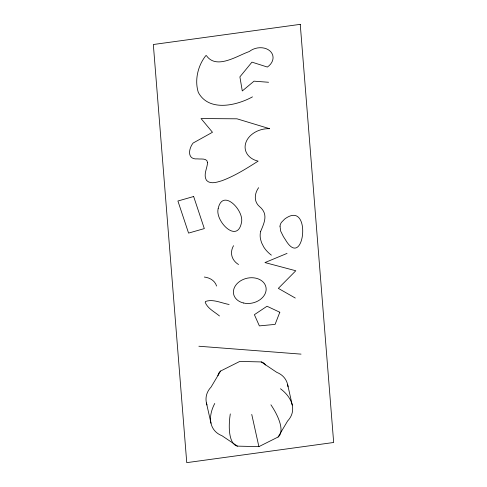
<?xml version="1.0" encoding="UTF-8"?>
<svg xmlns="http://www.w3.org/2000/svg" width="487" height="487" viewBox="0 0 487 487"><rect width="100%" height="100%" fill="white"/><g stroke="black" fill="none" stroke-linecap="round" stroke-linejoin="round"><path stroke-width="0.73" d="M260.673 231.355C264.441 222.425 268.556 213.884 259.334 206.403C253.605 201.399 254.537 193.309 258.621 187.69M288.024 386.83A43.769 26.675 -35.6 0 0 276.793 372.372L261.251 361.932L239.799 361.415L220.629 371.027L211.066 387.086A43.769 26.724 10.3 0 0 206.993 404.977M214.755 403.467A43.769 26.675 -35.6 0 0 221.902 435.688L237.443 446.129L258.895 446.64L278.065 437.034L287.628 420.969A43.769 26.724 10.3 0 0 280.488 388.748M252.473 96.87C236.572 105.636 208.917 112.071 198.337 92.463C194.392 80.221 197.911 65.526 205.843 55.64L206.385 55.573C216.411 70.122 237.419 55.555 249.289 51.543A14.336 11 -12.5 0 1 269.822 50.843A14.336 11 -12.5 0 1 267.345 67.048L251.962 62.135L239.89 76.873L242.289 90.953L254.019 81.171L268.562 82.266M287.044 253.404L264.965 262.572L295.792 270.76L278.339 288.365L295.28 298.038M301.033 354.128L198.879 346.239M204.333 277.036C209.653 277.663 215.017 280.609 216.587 286.058M229.121 304.478C221.536 303.194 213.105 298.744 205.514 301.471L205.204 302.33C207.639 308.606 214.584 311.808 219.479 315.972M271.375 255.139L270.37 254.366A43.221 33.159 -12.5 0 1 263.759 247.043L261.61 242.806L260.6 239.458A29.664 22.755 -12.5 0 1 260.624 231.349M287.683 384.809L292.249 405.056M206.439 403.005L211.005 423.246M251.749 414.419L258.895 446.64M238.539 264.526A21.227 16.284 -12.5 0 1 233.529 245.698M237.443 446.129A43.769 16.442 -73.5 0 1 230.296 413.907M261.251 361.932A43.769 16.442 -73.5 0 1 265.665 365.007M217.908 375.702A43.769 16.564 48.2 0 1 220.629 371.027M270.918 404.807A43.769 16.564 48.2 0 1 278.065 437.034M218.164 208.686C214.877 220.794 237.072 243.981 241.418 222.876C244.705 210.768 222.51 187.58 218.164 208.686M207.547 162.67C207.212 168.52 203.091 174.766 206.506 180.379C210.518 184.646 217.159 182.108 221.92 180.72C234.831 175.917 246.55 168.484 258.128 161.136A21.221 16.278 -12.5 0 1 245.898 142.496A21.221 16.278 -12.5 0 1 269.597 128.702L236.974 118.81L201.034 118.554L212.472 132.269L193.095 143.05C188.42 148.931 187.038 159.839 197.503 158.89C200.784 159.371 207.243 157.776 207.547 162.67M280.001 226.157L280.682 231.136L283.3 236.414A111.231 85.335 -12.5 0 0 285.303 239.525C303.839 271.527 312.07 202.446 287.001 217.506A18.543 14.226 -12.5 0 0 284.67 219.065L281.449 222.358A11.694 8.973 -12.5 0 0 280.177 225.189L280.001 226.157M279.812 312.246L275.088 324.391L259.37 325.894L254.384 314.675L267.016 306.244L279.812 312.246M193.649 196.511L177.907 201.015L188.572 233.096L204.309 228.592L193.649 196.511M300.248 24.35L153.332 44.512L186.752 462.65L333.668 442.488L300.248 24.35M243.555 303.011A16.54 12.686 -12.5 0 0 266.012 287.464A16.54 12.686 -12.5 0 0 239.781 281.352A16.54 12.686 -12.5 0 0 243.555 303.011"/></g></svg>
